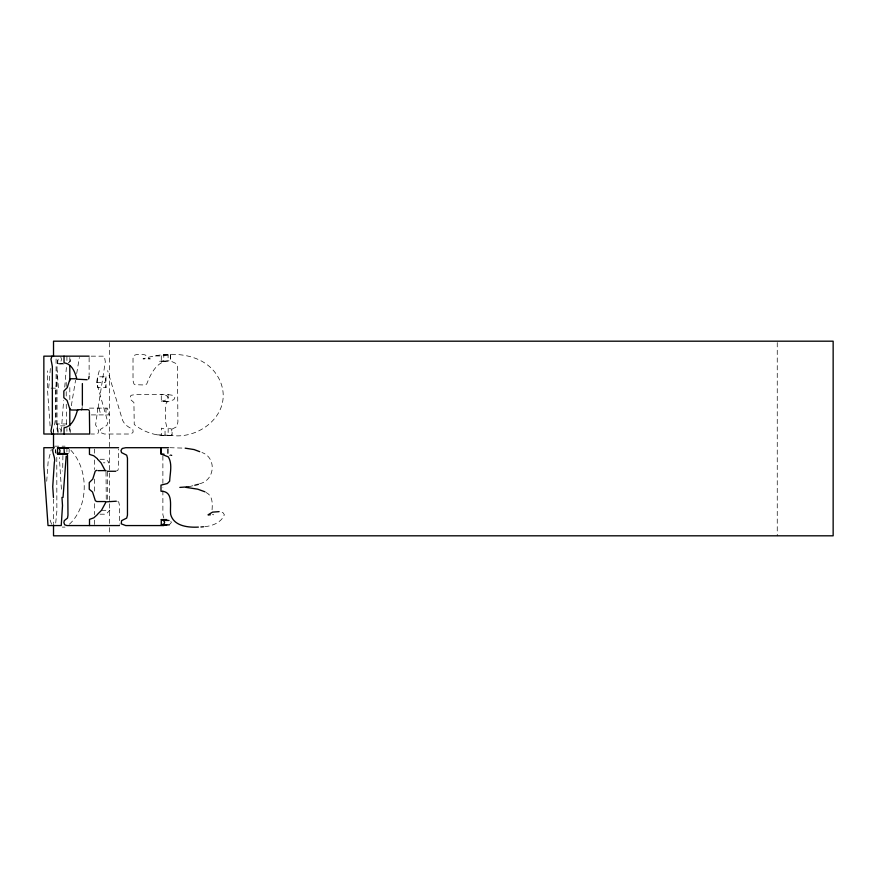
<?xml version="1.0" encoding="UTF-8"?>
<svg xmlns="http://www.w3.org/2000/svg" width="877" height="877" viewBox="0 0 877 877"><rect width="100%" height="100%" fill="white"/><g stroke="black" fill="none" stroke-linecap="round" stroke-linejoin="round"><path stroke-width="0.66" stroke-dasharray="4.38 3.29" d="M168.198 428.14L168.088 435.266L171.76 435.562L171.76 429.116L168.198 428.14L166.674 426.551L165.61 422.034L165.61 405.382L166.542 402.192L173.865 399.682L174.841 397.632L173.021 395.352L167.737 394.551M46.711 481.265L48.169 461.412L51.272 449.594M58.331 432.35L57.027 423.635L57.027 366.542L58.331 357.838M57.663 432.284L56.084 423.185L56.084 357.531M55.284 453.014L55.328 449.605M61.237 431.341L63.67 400.526M64.734 387.13L66.499 366.147M48.695 388.16L50.384 368.165M56.797 382.405C53.387 397.456 57.926 413.418 53.727 428.195M53.322 429.587L53.256 432.383M62.914 455.525L62.673 471.048M81.956 408.978L82.241 406.511M70.303 432.416L70.237 429.763L69.228 428.656M60.973 432.416L60.897 429.763L57.937 426.628L57.18 423.975L66.597 423.975L66.915 425.849L57.531 425.849L57.531 434.016M96.996 414.909L95.615 424.896L98.761 430.991L98.049 433.194L96.163 434.016L90.945 434.016M98.092 408.123L105.317 361.752L104.33 356.161L88.511 356.161M71.322 405.755L75.565 380.289M76.683 373.591L79.368 357.509M99.298 370.653L97.61 376.792L97.61 387.557L106.007 387.557L105.043 382.46L106.007 376.792L97.61 376.792L96.613 382.46L107.838 422.265L106.895 425.345L100.274 429.456L100.033 432.416L104.396 434.016L128.491 434.016L132.142 433.128L133.151 432.087L132.8 429.193C127.571 426.956 123.01 423.635 121.76 417.649L107.652 370.653M69.097 452.389L69.162 449.265M107.422 499.287L107.422 471.716M69.404 524.205C89.268 506.084 88.884 468.011 69.974 449.364M68.285 362.837L70.204 361.554L70.84 359.307L70.116 356.994M169.261 524.874L171.366 522.484L170.39 520.445M199.594 483.731C214.942 480.464 217.003 457.794 201.951 452.499M115.468 471.267L117.836 470.467L118.581 467.901L118.581 449.057M170.544 354.681L170.544 360.842C157.202 360.03 150.822 373.591 146.678 384.115L144.091 384.97L135.036 384.696L133.918 383.885L133.019 380.629L133.019 358.452L133.753 355.514L136.286 354.626L143.773 354.626L145.319 354.988L148.739 358.474L150.263 358.901L142.951 358.901C168.855 350.405 205.624 351.787 219.327 379.346C234.477 410.677 202.543 439.224 172.089 435.562L172.089 429.116L176.661 426.77L177.91 422.034L177.45 365.895L176.08 363.549L170.598 360.962L170.598 354.626L160.71 355.963L153.694 355.963M188.654 486.79L193.543 485.562M204.845 526.628C212.377 526.047 221.629 522.308 224.348 514.722L222.966 512.672L220.215 511.642M165.621 361.346L158.748 361.346L163.791 360.842L163.791 354.681M62.892 363.681L57.389 363.922L65.446 363.922M96.613 382.46L105.043 382.46M51.118 388.16L58.386 388.16L57.213 370.883M167.419 401.48L160.59 401.48L167.189 399.682L168.187 397.632L166.323 395.352L160.908 394.551M89.443 408.123L107.411 408.123L109.088 414.909L90.791 414.909M156.775 434.817L168.088 435.266C155.898 436.253 143.762 432.043 134.236 424.49L133.918 402.532L130.552 399.539L130.366 396.24L131.254 395.264L135.321 394.551L168.088 394.617L168.088 401.326L161.28 401.326L161.28 394.617M165.04 435.562L165.04 429.116L161.39 428.14L161.28 435.266L171.76 435.562M54.407 446.174L65.041 446.174M169.425 455.251L172.111 455.251L167.803 454.045L167.803 448.98M100.011 459.263L106.007 459.263L109.362 462.815L103.409 462.815M101.502 510.304L109.822 510.304L106.007 514.196L100.011 514.196M62.322 527.099L65.041 527.099M169.831 447.708L183.885 448.125M212.442 514.382L213.725 514.843M205.963 492.446C212.925 495.604 212.53 503.99 212.015 510.392M117.814 501.447L118.768 502.148L119.458 505.426L119.458 524.216M60.776 356.994L61.522 359.307L60.875 361.554L57.531 363.681L57.531 357.421M56.161 453.541L55.558 449.868M51.568 524.238L49.265 517.573M163.813 517.923L162.881 514.722L162.881 487.371M99.046 408.123L100.767 414.909M66.597 423.975L66.224 403.563M50.088 425.981L47.511 389.816L47.511 370.883M61.412 489.213L59.362 457.575M56.786 457.312L56.862 511.302L55.558 524.589M106.018 471.914L106.26 499.956M777.252 342.545L777.252 535.814M168.088 449.002L168.088 454.143M162.881 455.919L162.881 486.001M109.428 342.545L109.428 448.706M109.428 450.065L109.428 526.288M109.428 527.647L109.428 534.455M106.007 376.792L106.007 387.557M106.007 408.123L106.007 414.909M97.61 408.123L97.61 414.909M94.606 449.079L94.606 453.179M94.606 459.997L94.606 469.568M94.606 479.127L94.606 492.786M94.606 503.705L94.606 514.635M94.606 520.094L94.606 525.564M89.125 357.509L89.125 375.005M69.809 357.531L69.809 362.99M69.809 387.579L69.809 401.238M69.809 427.187L69.809 431.287M66.915 356.161L66.915 361.171M66.915 428.568L66.915 431.298M66.915 449.167L66.915 451.721M66.224 382.405L66.224 386.373M66.224 391.657L66.224 396.952M53.519 429.653L53.519 432.372M53.519 499.068L53.519 523.569M168.088 354.944L161.28 354.944L161.28 361.061L168.088 361.061L168.088 354.944"/><path stroke-width="1.32" d="M52.73 449.539C52.423 454.056 55.799 457.958 54.319 462.705L52.73 486.724L53.464 497.445M63.023 497.445L66.192 456.172M64.087 449.419L64.284 452.62M88.654 378.919L89.125 376.354M81.375 409.745L81.956 408.978M57.531 454.275L59.746 452.389L60.042 450.679L59.088 448.224L57.531 447.895L57.531 454.275L66.915 454.275L68.022 453.53M51.984 356.161L50.954 359.132L52.357 366.542L52.357 423.635L50.954 431.056L51.984 434.016M97.61 514.196L101.502 510.304L106.062 501.863L116.334 501.205M97.314 514.667L93.85 517.803L89.498 519.403L89.498 525.564M161.28 525.038L164.098 523.821L164.635 522.484L163.637 520.445L161.28 519.579L161.28 525.038L166.729 525.038M96.744 470.291L95.242 471.124L92.732 479.138L89.246 482.613L89.246 489.234L92.545 492.03L95.363 500.756L96.821 501.545L105.24 501.545M179.829 487.404L188.654 486.79M194.76 485.255L198.432 484.323M200.91 526.978L203.53 526.748M89.125 356.161L43.85 356.161L43.85 434.016L89.673 434.016L89.388 411.697M76.463 378.754L71.245 378.754L69.765 379.577L67.277 387.59L63.835 391.065L63.835 397.687L67.091 400.482L69.886 409.208L71.333 410.008L77.845 410.008M87.163 379.719L76.924 379.204C74.994 372.385 72.188 363.933 64.032 362.837L64.032 356.161M87.711 409.669L78.777 409.669L77.45 410.315C75.29 417.441 72.418 426.222 64.065 427.855L64.065 434.016M54.122 447.708L43.85 447.708L43.85 466.542L48.016 525.564L61.237 525.564L62.508 505.601L61.96 497.402M66.893 447.708L118.581 447.708M168.472 447.708L125.729 447.708L122.188 448.476L120.938 450.679L121.574 452.62L126.694 455.185L127.461 458.09L127.461 515.183L126.694 518.088L121.574 520.653L121.245 523.854L125.729 525.564L163.911 525.564M57.531 447.895L68.45 448.224L59.088 448.224M58.649 453.53L66.685 453.53M164.01 454.143L160.984 454.045L160.984 447.708M107.279 471.267L115.468 471.267M219.107 511.642L212.541 512.135L208.024 514.843L210.305 514.843M161.28 519.579L166.729 519.579M163.637 520.445L169.042 520.445M162.475 524.874L169.261 524.874M119.458 525.564L66.893 525.564L64.668 524.786L63.889 522.593L64.284 520.653L67.496 518.088L67.978 515.183L67.496 455.185M198.388 527.099C188.182 527.647 173.789 526.222 170.664 514.426C169.579 506.204 173.986 491.23 160.984 491.23L160.984 485.124L167.375 483.523L169.656 481.188C169.985 473.35 172.67 463.812 168.241 456.84L161.28 454.143L161.28 447.708M186.22 487.404L197.698 489.169L204.955 491.8M185.157 448.169L194.069 449.561L199.704 451.666M97.972 470.653L106.007 470.576M97.172 458.55L93.751 455.766L89.454 454.385L89.454 447.708M97.61 459.263L101.041 462.815L105.24 470.752M88.643 409.899L89.246 410.6M82.372 383.545L82.372 405.273M69.809 365.731L69.809 380.75M69.809 408.068L69.809 425.827M53.519 356.161L53.519 341.186L833.15 341.186L833.15 535.814L53.519 535.814L53.519 524.928M53.519 433.731L53.519 448.706"/></g></svg>
